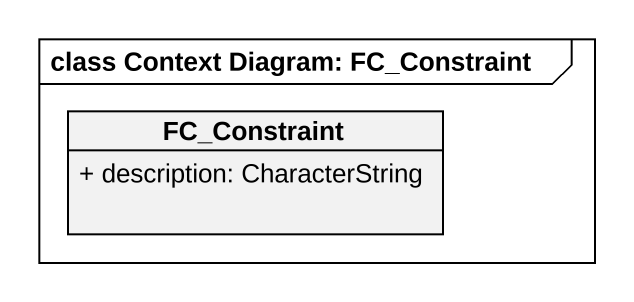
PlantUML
@startuml
mainframe class Context Diagram: FC_Constraint
hide circle
hide empty members
skinparam classAttributeIconSize 0
class FC_Constraint {
  + description: CharacterString
}
@enduml
